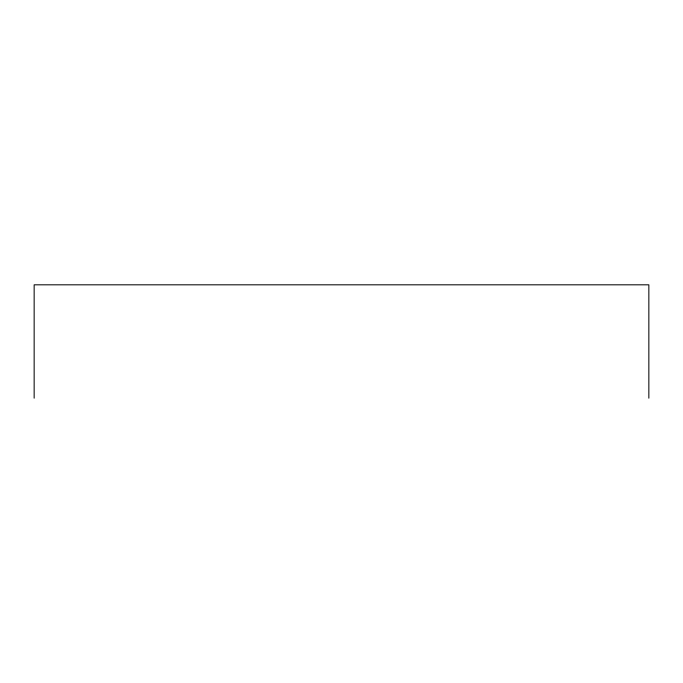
<?xml version="1.0" encoding="UTF-8"?>
<svg xmlns="http://www.w3.org/2000/svg" width="683" height="683" viewBox="0 0 683 683"><rect width="100%" height="100%" fill="white"/><g stroke="black" fill="none" stroke-linecap="round" stroke-linejoin="round"><path stroke-width="1.02" d="M648.85 398.18L648.85 284.82L34.15 284.82L34.15 398.18"/></g></svg>
